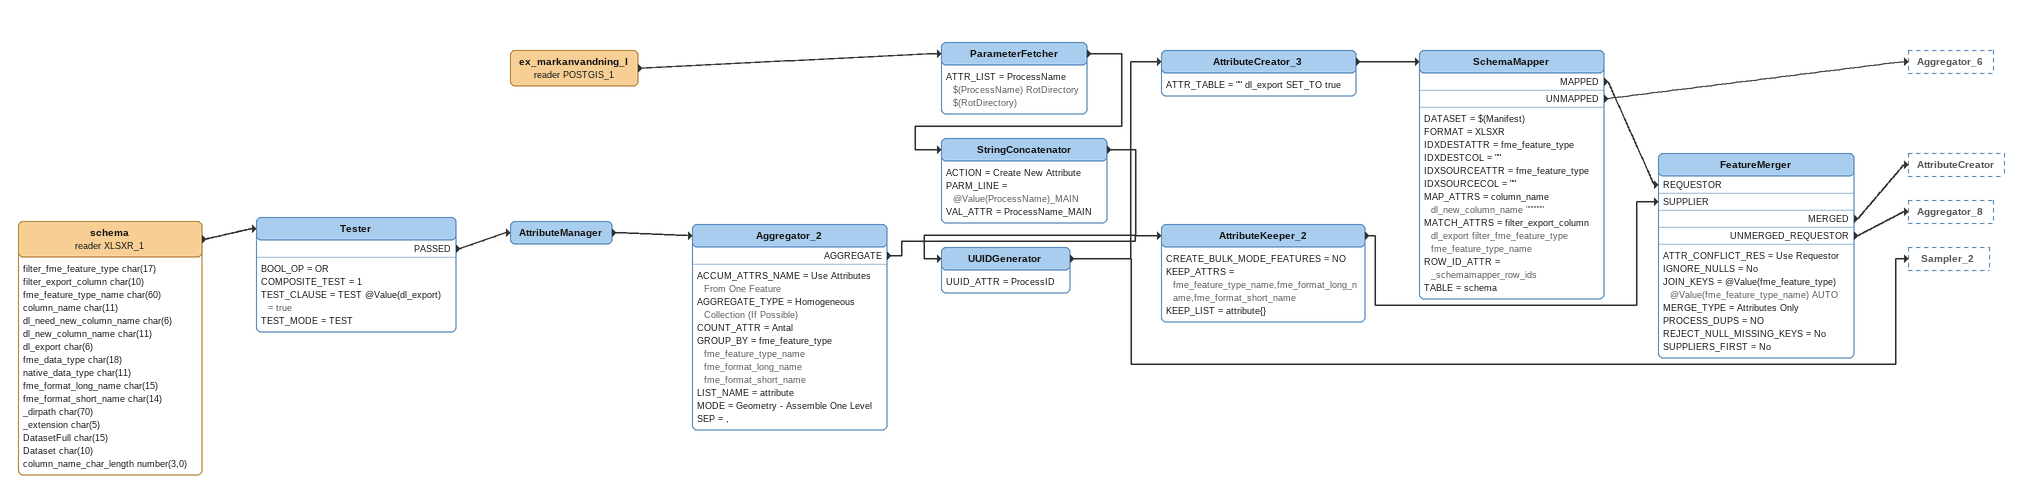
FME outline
schema (reader XLSXR_1)
    attributes: filter_fme_feature_type char(17), filter_export_column char(10), fme_feature_type_name char(60), column_name char(11), dl_need_new_column_name char(6), dl_new_column_name char(11), dl_export char(6), fme_data_type char(18), native_data_type char(11), fme_format_long_name char(15), fme_format_short_name char(14), _dirpath char(70), _extension char(5), DatasetFull char(15), Dataset char(10), column_name_char_length number(3,0)
    -> Tester
Tester
    BOOL_OP = OR
    COMPOSITE_TEST = 1
    TEST_CLAUSE = TEST @Value(dl_export) = true
    TEST_MODE = TEST
    PASSED -> AttributeManager
AttributeManager
    -> Aggregator_2
Aggregator_2
    ACCUM_ATTRS_NAME = Use Attributes From One Feature
    AGGREGATE_TYPE = Homogeneous Collection (If Possible)
    COUNT_ATTR = Antal
    GROUP_BY = fme_feature_type fme_feature_type_name fme_format_long_name fme_format_short_name
    LIST_NAME = attribute
    MODE = Geometry - Assemble One Level
    SEP = ,
    AGGREGATE -> AttributeKeeper_2
AttributeKeeper_2
    CREATE_BULK_MODE_FEATURES = NO
    KEEP_ATTRS = fme_feature_type_name,fme_format_long_name,fme_format_short_name
    KEEP_LIST = attribute{}
    -> FeatureMerger [SUPPLIER]
ex_markanvandning_l (reader POSTGIS_1)
    -> ParameterFetcher
ParameterFetcher
    ATTR_LIST = ProcessName $(ProcessName) RotDirectory $(RotDirectory)
    -> StringConcatenator
StringConcatenator
    ACTION = Create New Attribute
    PARM_LINE = @Value(ProcessName)_MAIN
    VAL_ATTR = ProcessName_MAIN
    -> UUIDGenerator
UUIDGenerator
    UUID_ATTR = ProcessID
    -> AttributeCreator_3
    -> Sampler_2
AttributeCreator_3
    ATTR_TABLE = "" dl_export SET_TO true
    -> SchemaMapper
SchemaMapper
    DATASET = $(Manifest)
    FORMAT = XLSXR
    IDXDESTATTR = fme_feature_type
    IDXDESTCOL = ""
    IDXSOURCEATTR = fme_feature_type
    IDXSOURCECOL = ""
    MAP_ATTRS = column_name dl_new_column_name """"""
    MATCH_ATTRS = filter_export_column dl_export filter_fme_feature_type fme_feature_type_name
    ROW_ID_ATTR = _schemamapper_row_ids
    TABLE = schema
    MAPPED -> FeatureMerger [REQUESTOR]
    UNMAPPED -> Aggregator_6
FeatureMerger
    ATTR_CONFLICT_RES = Use Requestor
    IGNORE_NULLS = No
    JOIN_KEYS = @Value(fme_feature_type) @Value(fme_feature_type_name) AUTO
    MERGE_TYPE = Attributes Only
    PROCESS_DUPS = NO
    REJECT_NULL_MISSING_KEYS = No
    SUPPLIERS_FIRST = No
    MERGED -> AttributeCreator
    UNMERGED_REQUESTOR -> Aggregator_8
